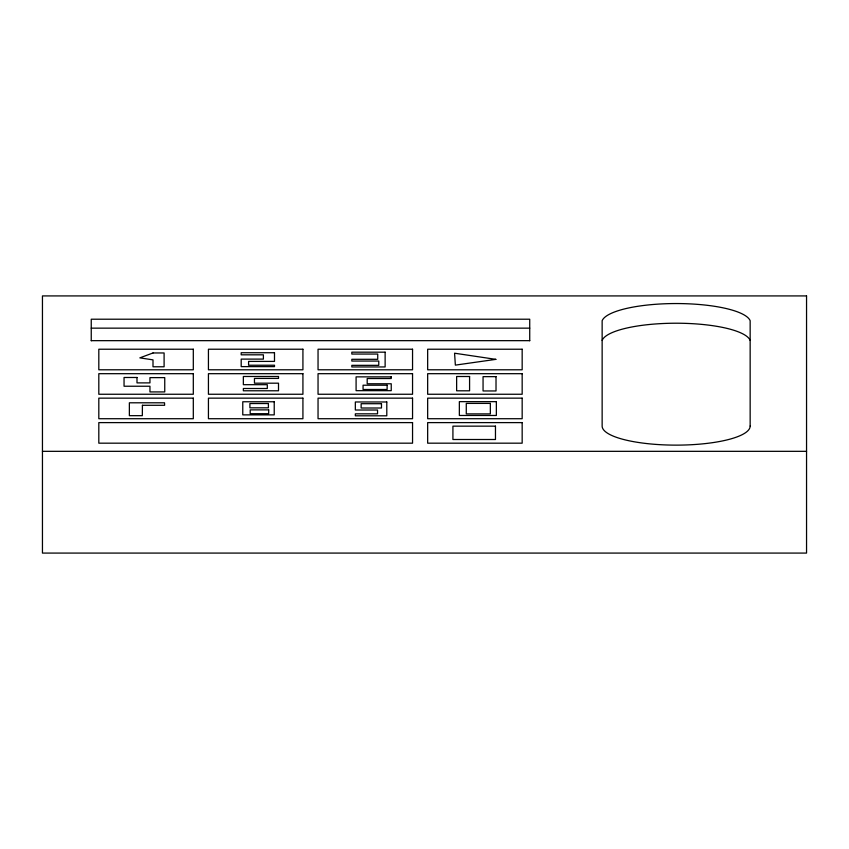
<?xml version="1.0" encoding="UTF-8"?>
<svg xmlns="http://www.w3.org/2000/svg" width="849" height="849" viewBox="0 0 849 849"><rect width="100%" height="100%" fill="white"/><g stroke="black" fill="none" stroke-linecap="round" stroke-linejoin="round"><path stroke-width="1.27" d="M91.246 328.149L529.723 328.149M91.246 340.661L529.723 340.661M42.45 451.328L806.55 451.328M529.723 340.767L529.723 319.213L91.246 319.213L91.246 340.767M602.143 340.375A74.415 19.177 0 0 1 676.154 323.214A74.415 19.177 0 0 1 750.155 340.375M142.42 405.291L142.324 415.67L129.366 415.67L129.366 402.797L164.526 402.797L164.621 405.291L142.42 405.291M153 352.961L139.852 357.864L153 359.87L153 366.779L164.101 366.779L164.101 352.961L153 352.961M495.848 359.36L455.361 365.123L454.576 353.205L495.848 359.36M806.55 295.919L42.45 295.919L42.45 553.081L806.55 553.081L806.55 295.919M193.307 349.226L98.813 349.226L98.813 369.793L193.307 369.793L193.307 349.226M302.923 349.226L208.43 349.226L208.43 369.793L302.923 369.793L302.923 349.226M412.55 349.226L318.046 349.226L318.046 369.793L412.55 369.793L412.55 349.226M522.167 349.226L427.663 349.226L427.663 369.793L522.167 369.793L522.167 349.226M385.128 352.176L351.826 352.176L351.826 354.054L377.731 354.054L377.731 359.297L351.826 359.297L351.826 361.048L378.771 361.048L378.771 365.335L351.826 365.335L351.826 366.948L385.128 366.948L385.128 352.176M274.492 352.728L241.19 352.728L241.19 354.818L263.392 354.818L263.392 359.106L241.19 359.106L241.19 366.619L274.492 366.619L274.492 365.229L248.587 365.229L248.587 361.409L274.492 361.409L274.492 352.728M193.307 373.687L98.813 373.687L98.813 394.254L193.307 394.254L193.307 373.687M302.923 373.687L208.43 373.687L208.43 394.254L302.923 394.254L302.923 373.687M412.55 373.687L318.046 373.687L318.046 394.254L412.55 394.254L412.55 373.687M522.167 373.687L427.663 373.687L427.663 394.254L522.167 394.254L522.167 373.687M278.504 376.478L243.355 376.478L243.355 384.682L267.308 384.682L267.308 388.502L243.355 388.502L243.355 390.784L278.504 390.784L278.504 383.186L254.456 383.186L254.456 378.421L278.504 378.421L278.504 376.478M469.582 376.5L456.635 376.5L456.635 390.805L469.582 390.805L469.582 376.5M496.018 376.648L483.06 376.648L483.06 390.954L496.018 390.954L496.018 376.648M391.24 376.86L356.092 376.86L356.092 390.678L391.24 390.678L391.24 383.769L367.192 383.769L367.192 378.527L391.24 378.527L391.24 376.86M136.997 377.487L124.05 377.487L124.05 386.231L149.955 386.231L149.955 391.92L164.748 391.92L164.748 377.625L149.955 377.625L149.955 382.888L136.997 382.888L136.997 377.487M387.123 385.213L363.064 385.213L363.064 389.5L387.123 389.5L387.123 385.213M193.307 398.149L98.813 398.149L98.813 418.716L193.307 418.716L193.307 398.149M302.923 398.149L208.43 398.149L208.43 418.716L302.923 418.716L302.923 398.149M412.55 398.149L318.046 398.149L318.046 418.716L412.55 418.716L412.55 398.149M522.167 398.149L427.663 398.149L427.663 418.716L522.167 418.716L522.167 398.149M496.357 401.651L459.351 401.651L459.351 415.469L496.357 415.469L496.357 401.651M274.227 401.757L242.772 401.757L242.772 414.874L274.227 414.874L274.227 401.757M386.794 401.98L355.338 401.98L355.338 410.014L377.54 410.014L377.54 413.834L355.338 413.834L355.338 415.808L386.794 415.808L386.794 401.98M490.34 403.402L466.281 403.402L466.281 413.887L490.34 413.887L490.34 403.402M268.401 403.53L249.903 403.53L249.903 407.817L268.401 407.817L268.401 403.53M381.488 403.71L361.133 403.71L361.133 408.008L381.488 408.008L381.488 403.71M268.687 409.876L250.19 409.876L250.19 413.696L268.687 413.696L268.687 409.876M412.55 422.611L98.813 422.611L98.813 443.178L412.55 443.178L412.55 422.611M522.167 422.611L427.663 422.611L427.663 443.178L522.167 443.178L522.167 422.611M495.466 426.156L452.92 426.156L452.92 439.506L495.466 439.506L495.466 426.156M750.155 426.06L750.155 320.71A74.415 19.177 0 0 0 676.154 303.549A74.415 19.177 0 0 0 602.143 320.71L602.143 426.06A74.001 19.071 0 0 0 676.154 445.131A74.001 19.071 0 0 0 750.155 426.06"/></g></svg>
